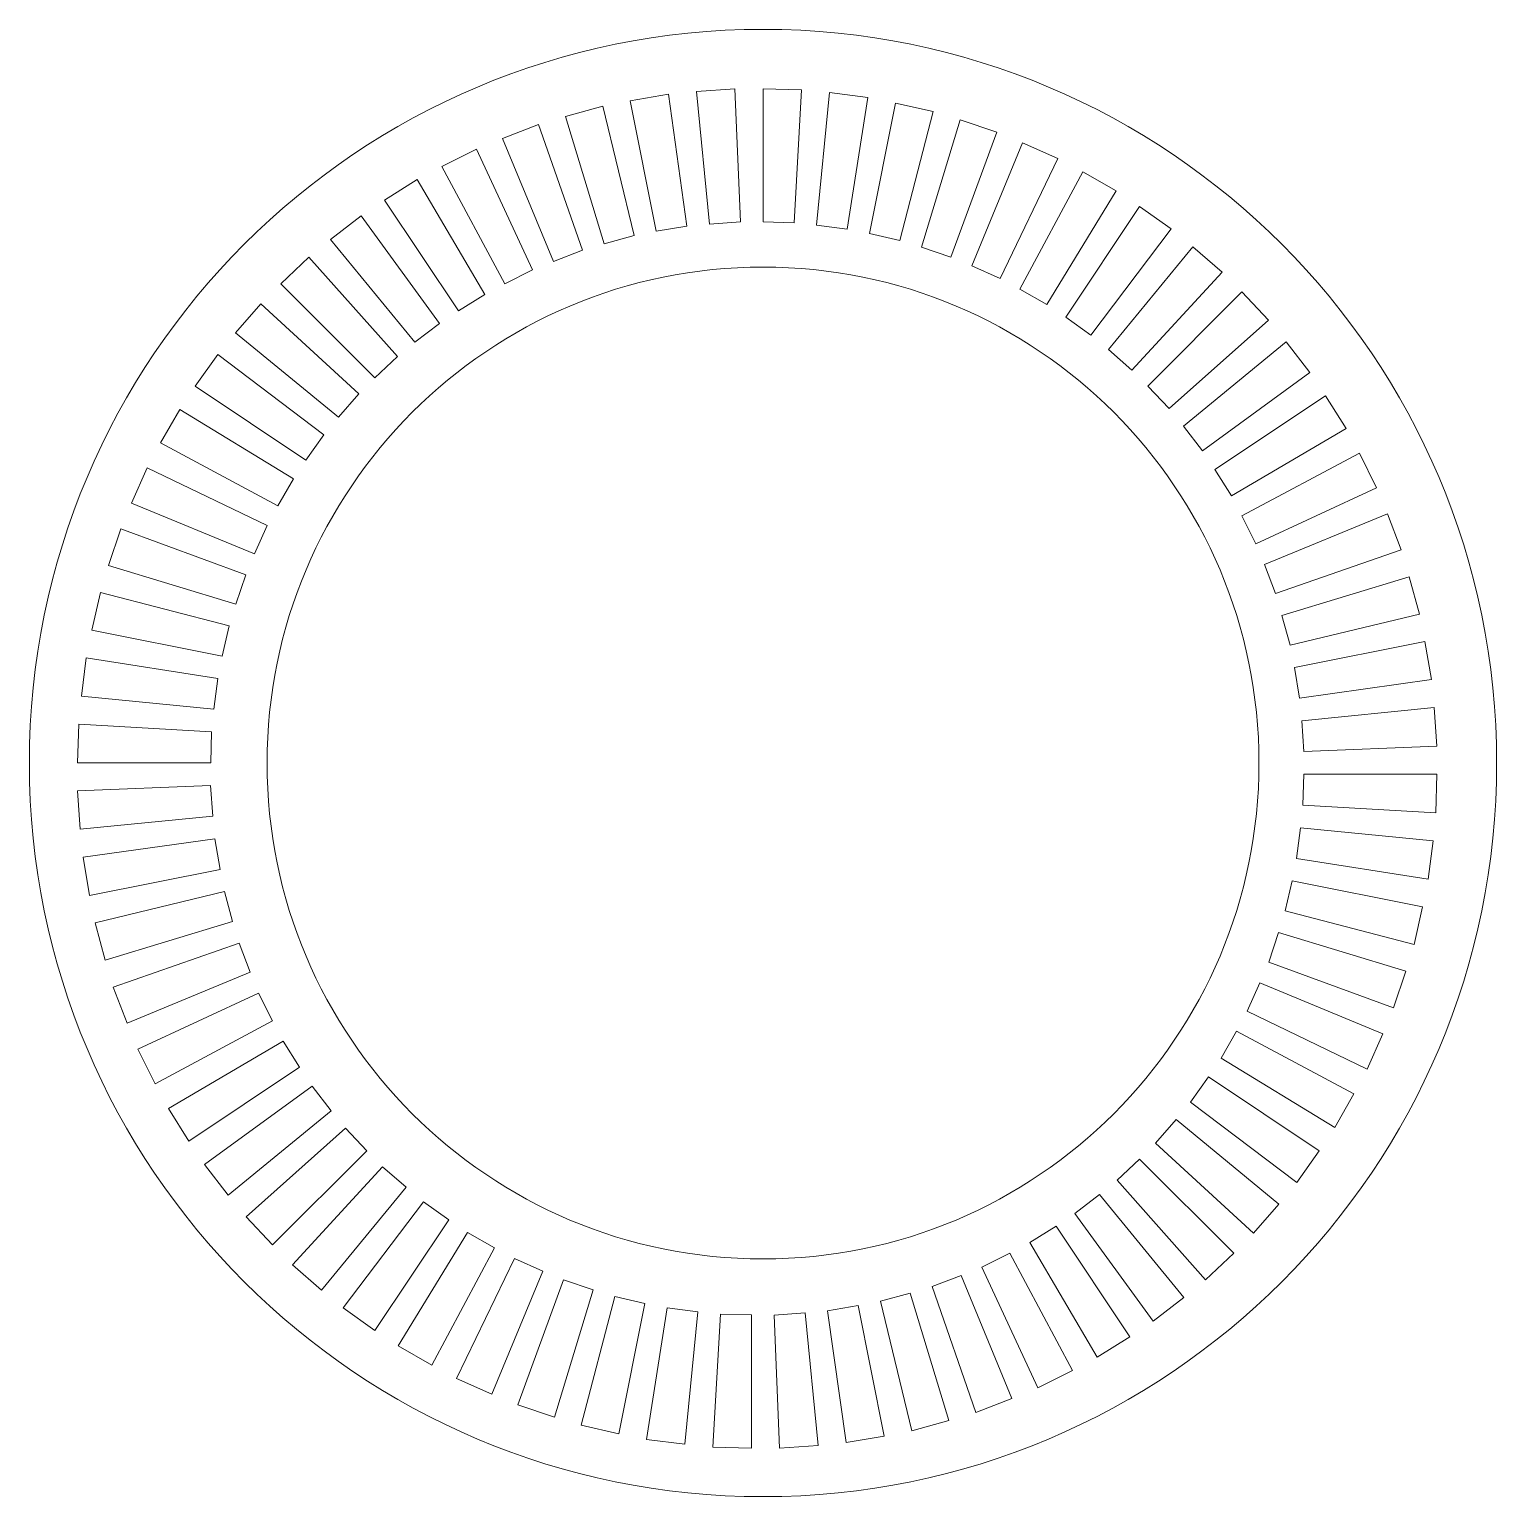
# Model space of a CAD drawing. Header units: millimetres. Extents: x 265.6 to 322.5, y 224.5 to 281.4.
import ezdxf

# ---------------------------------------------------------------- set-up
doc = ezdxf.new("R2010")
doc.units = ezdxf.units.MM

msp = doc.modelspace()

# ---------------------------------------------------------------- linework, layer by layer
at = {"color": 7, "linetype": 'Continuous', "lineweight": 15}
for p, q in [((292.965, 279.104), (291.469, 279)), ((293.176, 273.942), (292.965, 279.104)), ((295.555, 279.062), (294.056, 279.105)), ((294.056, 279.105), (294.056, 273.938)), ((295.259, 273.904), (295.555, 279.062)), ((290.384, 278.892), (288.905, 278.642)), ((288.905, 278.642), (289.913, 273.574)), ((291.1, 273.775), (290.384, 278.892)), ((291.469, 279), (291.975, 273.858)), ((296.64, 278.956), (296.134, 273.814)), ((298.128, 278.766), (296.64, 278.956)), ((297.328, 273.662), (298.128, 278.766)), ((299.198, 278.554), (298.19, 273.487)), ((300.66, 278.219), (299.198, 278.554)), ((287.836, 278.428), (286.389, 278.034)), ((286.389, 278.034), (287.888, 273.09)), ((289.05, 273.406), (287.836, 278.428)), ((299.363, 273.218), (300.66, 278.219)), ((285.346, 277.717), (283.944, 277.183)), ((287.046, 272.838), (285.346, 277.717)), ((301.703, 277.904), (300.204, 272.96)), ((301.345, 272.577), (303.126, 277.427)), ((303.126, 277.427), (301.703, 277.904)), ((283.944, 277.183), (285.921, 272.409)), ((304.133, 277.011), (302.156, 272.237)), ((305.502, 276.397), (304.133, 277.011)), ((282.937, 276.765), (281.594, 276.096)), ((285.107, 272.076), (282.937, 276.765)), ((303.255, 271.745), (305.502, 276.397)), ((281.594, 276.096), (284.03, 271.539)), ((306.464, 275.884), (304.029, 271.327)), ((307.766, 275.139), (306.464, 275.884)), ((280.633, 275.581), (279.363, 274.784)), ((283.253, 271.128), (280.633, 275.581)), ((305.074, 270.73), (307.766, 275.139)), ((279.363, 274.784), (282.233, 270.488)), ((308.673, 274.534), (305.803, 270.238)), ((309.896, 273.665), (308.673, 274.534)), ((278.456, 274.177), (277.27, 273.26)), ((281.5, 270.002), (278.456, 274.177)), ((291.975, 273.858), (293.176, 273.942)), ((294.056, 273.938), (295.259, 273.904)), ((287.888, 273.09), (289.05, 273.406)), ((289.913, 273.574), (291.1, 273.775)), ((296.134, 273.814), (297.328, 273.662)), ((298.19, 273.487), (299.363, 273.218)), ((306.784, 269.541), (309.896, 273.665)), ((277.27, 273.26), (280.548, 269.266)), ((285.921, 272.409), (287.046, 272.838)), ((300.204, 272.96), (301.345, 272.577)), ((310.739, 272.974), (307.462, 268.981)), ((311.871, 271.99), (310.739, 272.974)), ((276.428, 272.567), (275.337, 271.537)), ((279.866, 268.711), (276.428, 272.567)), ((302.156, 272.237), (303.255, 271.745)), ((284.03, 271.539), (285.107, 272.076)), ((308.37, 268.191), (311.871, 271.99)), ((275.337, 271.537), (278.99, 267.884)), ((282.233, 270.488), (283.253, 271.128)), ((304.029, 271.327), (305.074, 270.73)), ((312.642, 271.22), (308.989, 267.566)), ((313.672, 270.129), (312.642, 271.22)), ((274.567, 270.766), (273.582, 269.634)), ((278.366, 267.265), (274.567, 270.766)), ((280.548, 269.266), (281.5, 270.002)), ((305.803, 270.238), (306.784, 269.541)), ((309.816, 266.691), (313.672, 270.129)), ((273.582, 269.634), (277.576, 266.357)), ((307.462, 268.981), (308.37, 268.191)), ((314.365, 269.287), (310.371, 266.009)), ((315.283, 268.1), (314.365, 269.287)), ((272.891, 268.791), (272.023, 267.568)), ((277.016, 265.679), (272.891, 268.791)), ((278.99, 267.884), (279.866, 268.711)), ((311.108, 265.057), (315.283, 268.1)), ((272.023, 267.568), (276.318, 264.698)), ((277.576, 266.357), (278.366, 267.265)), ((308.989, 267.566), (309.816, 266.691)), ((315.889, 267.194), (311.593, 264.324)), ((316.686, 265.924), (315.889, 267.194)), ((271.418, 266.661), (270.673, 265.359)), ((275.827, 263.968), (271.418, 266.661)), ((310.371, 266.009), (311.108, 265.057)), ((276.318, 264.698), (277.016, 265.679)), ((312.233, 263.304), (316.686, 265.924)), ((270.673, 265.359), (275.229, 262.923)), ((317.201, 264.963), (312.644, 262.527)), ((317.87, 263.62), (317.201, 264.963)), ((270.16, 264.397), (269.546, 263.028)), ((274.812, 262.15), (270.16, 264.397)), ((311.593, 264.324), (312.233, 263.304)), ((275.229, 262.923), (275.827, 263.968)), ((313.181, 261.45), (317.87, 263.62)), ((269.546, 263.028), (274.319, 261.051)), ((318.288, 262.613), (313.515, 260.636)), ((318.822, 261.211), (318.288, 262.613)), ((269.13, 262.021), (268.653, 260.598)), ((273.98, 260.24), (269.13, 262.021)), ((274.319, 261.051), (274.812, 262.15)), ((312.644, 262.527), (313.181, 261.45)), ((313.943, 259.511), (318.822, 261.211)), ((268.653, 260.598), (273.597, 259.099)), ((313.515, 260.636), (313.943, 259.511)), ((273.597, 259.099), (273.98, 260.24)), ((319.139, 260.168), (314.195, 258.668)), ((319.533, 258.721), (319.139, 260.168)), ((268.338, 259.555), (268.003, 258.093)), ((273.339, 258.258), (268.338, 259.555)), ((314.195, 258.668), (314.511, 257.507)), ((314.511, 257.507), (319.533, 258.721)), ((268.003, 258.093), (273.07, 257.085)), ((273.07, 257.085), (273.339, 258.258)), ((319.747, 257.652), (314.679, 256.644)), ((319.997, 256.173), (319.747, 257.652)), ((267.791, 257.023), (267.601, 255.535)), ((272.895, 256.223), (267.791, 257.023)), ((314.679, 256.644), (314.88, 255.457)), ((272.743, 255.029), (272.895, 256.223)), ((314.88, 255.457), (319.997, 256.173)), ((267.601, 255.535), (272.743, 255.029)), ((320.105, 255.088), (314.963, 254.581)), ((314.963, 254.581), (315.047, 253.38)), ((320.209, 253.591), (320.105, 255.088)), ((267.495, 254.45), (267.452, 252.951)), ((272.653, 254.154), (267.495, 254.45)), ((272.619, 252.951), (272.653, 254.154)), ((315.047, 253.38), (320.209, 253.591)), ((267.452, 252.951), (272.619, 252.951)), ((315.043, 252.501), (315.009, 251.298)), ((320.21, 252.501), (315.043, 252.501)), ((320.167, 251.002), (320.21, 252.501)), ((272.615, 252.071), (267.453, 251.86)), ((267.453, 251.86), (267.557, 250.364)), ((272.699, 250.87), (272.615, 252.071)), ((315.009, 251.298), (320.167, 251.002)), ((267.557, 250.364), (272.699, 250.87)), ((314.919, 250.423), (314.767, 249.229)), ((320.061, 249.917), (314.919, 250.423)), ((272.781, 249.995), (267.665, 249.279)), ((272.982, 248.808), (272.781, 249.995)), ((319.871, 248.429), (320.061, 249.917)), ((267.665, 249.279), (267.915, 247.8)), ((314.767, 249.229), (319.871, 248.429)), ((267.915, 247.8), (272.982, 248.808)), ((314.592, 248.367), (314.323, 247.194)), ((319.659, 247.359), (314.592, 248.367)), ((273.15, 247.945), (268.129, 246.731)), ((273.467, 246.783), (273.15, 247.945)), ((314.323, 247.194), (319.324, 245.897)), ((319.324, 245.897), (319.659, 247.359)), ((268.129, 246.731), (268.523, 245.284)), ((268.523, 245.284), (273.467, 246.783)), ((314.065, 246.353), (313.682, 245.212)), ((319.009, 244.853), (314.065, 246.353)), ((273.719, 245.941), (268.84, 244.24)), ((274.147, 244.816), (273.719, 245.941)), ((313.682, 245.212), (318.532, 243.431)), ((269.374, 242.839), (274.147, 244.816)), ((313.342, 244.401), (312.85, 243.302)), ((318.116, 242.423), (313.342, 244.401)), ((318.532, 243.431), (319.009, 244.853)), ((268.84, 244.24), (269.374, 242.839)), ((274.481, 244.002), (269.792, 241.832)), ((275.017, 242.925), (274.481, 244.002)), ((312.85, 243.302), (317.502, 241.055)), ((270.461, 240.489), (275.017, 242.925)), ((275.429, 242.148), (270.976, 239.528)), ((276.069, 241.128), (275.429, 242.148)), ((312.433, 242.528), (311.835, 241.483)), ((316.989, 240.093), (312.433, 242.528)), ((317.502, 241.055), (318.116, 242.423)), ((269.792, 241.832), (270.461, 240.489)), ((311.835, 241.483), (316.244, 238.791)), ((271.773, 238.257), (276.069, 241.128)), ((276.554, 240.395), (272.379, 237.351)), ((277.291, 239.443), (276.554, 240.395)), ((311.343, 240.754), (310.646, 239.773)), ((315.639, 237.884), (311.343, 240.754)), ((310.646, 239.773), (314.77, 236.661)), ((316.244, 238.791), (316.989, 240.093)), ((270.976, 239.528), (271.773, 238.257)), ((273.297, 236.165), (277.291, 239.443)), ((277.846, 238.761), (273.99, 235.323)), ((278.673, 237.885), (277.846, 238.761)), ((310.086, 239.095), (309.296, 238.187)), ((314.079, 235.818), (310.086, 239.095)), ((309.296, 238.187), (313.095, 234.686)), ((275.019, 234.232), (278.673, 237.885)), ((308.671, 237.568), (307.796, 236.741)), ((312.325, 233.914), (308.671, 237.568)), ((314.77, 236.661), (315.639, 237.884)), ((272.379, 237.351), (273.297, 236.165)), ((279.292, 237.261), (275.791, 233.462)), ((280.2, 236.471), (279.292, 237.261)), ((276.923, 232.477), (280.2, 236.471)), ((307.796, 236.741), (311.234, 232.884)), ((280.878, 235.911), (277.766, 231.786)), ((281.859, 235.213), (280.878, 235.911)), ((307.114, 236.186), (306.162, 235.449)), ((310.392, 232.192), (307.114, 236.186)), ((313.095, 234.686), (314.079, 235.818)), ((273.99, 235.323), (275.019, 234.232)), ((278.989, 230.918), (281.859, 235.213)), ((306.162, 235.449), (309.205, 231.274)), ((282.588, 234.722), (279.896, 230.313)), ((283.633, 234.124), (282.588, 234.722)), ((305.429, 234.964), (304.409, 234.324)), ((308.299, 230.668), (305.429, 234.964)), ((281.198, 229.568), (283.633, 234.124)), ((304.409, 234.324), (307.029, 229.871)), ((284.407, 233.707), (282.16, 229.055)), ((285.506, 233.214), (284.407, 233.707)), ((303.632, 233.912), (302.555, 233.376)), ((306.068, 229.356), (303.632, 233.912)), ((311.234, 232.884), (312.325, 233.914)), ((275.791, 233.462), (276.923, 232.477)), ((283.529, 228.441), (285.506, 233.214)), ((301.741, 233.042), (300.616, 232.614)), ((303.718, 228.269), (301.741, 233.042)), ((302.555, 233.376), (304.725, 228.687)), ((286.317, 232.875), (284.536, 228.025)), ((285.958, 227.548), (287.458, 232.492)), ((287.458, 232.492), (286.317, 232.875)), ((299.773, 232.362), (298.612, 232.045)), ((301.273, 227.418), (299.773, 232.362)), ((300.616, 232.614), (302.316, 227.735)), ((288.299, 232.234), (287.002, 227.232)), ((289.472, 231.965), (288.299, 232.234)), ((288.464, 226.898), (289.472, 231.965)), ((290.334, 231.79), (289.534, 226.686)), ((291.528, 231.638), (290.334, 231.79)), ((297.749, 231.877), (296.562, 231.676)), ((298.757, 226.81), (297.749, 231.877)), ((298.612, 232.045), (299.826, 227.024)), ((309.205, 231.274), (310.392, 232.192)), ((277.766, 231.786), (278.989, 230.918)), ((291.022, 226.496), (291.528, 231.638)), ((292.403, 231.548), (292.107, 226.39)), ((293.606, 231.514), (292.403, 231.548)), ((293.606, 226.347), (293.606, 231.514)), ((295.686, 231.594), (294.485, 231.51)), ((294.485, 231.51), (294.696, 226.348)), ((296.193, 226.452), (295.686, 231.594)), ((296.562, 231.676), (297.278, 226.56)), ((307.029, 229.871), (308.299, 230.668)), ((279.896, 230.313), (281.198, 229.568)), ((282.16, 229.055), (283.529, 228.441)), ((304.725, 228.687), (306.068, 229.356)), ((284.536, 228.025), (285.958, 227.548)), ((302.316, 227.735), (303.718, 228.269)), ((287.002, 227.232), (288.464, 226.898)), ((299.826, 227.024), (301.273, 227.418)), ((289.534, 226.686), (291.022, 226.496)), ((297.278, 226.56), (298.757, 226.81)), ((292.107, 226.39), (293.606, 226.347)), ((294.696, 226.348), (296.193, 226.452))]:
    msp.add_line(p, q, dxfattribs=at)
for radius in [28.475, 19.25]:
    msp.add_circle((294.056, 252.938), radius, dxfattribs=at)

doc.saveas('drawing.dxf')
